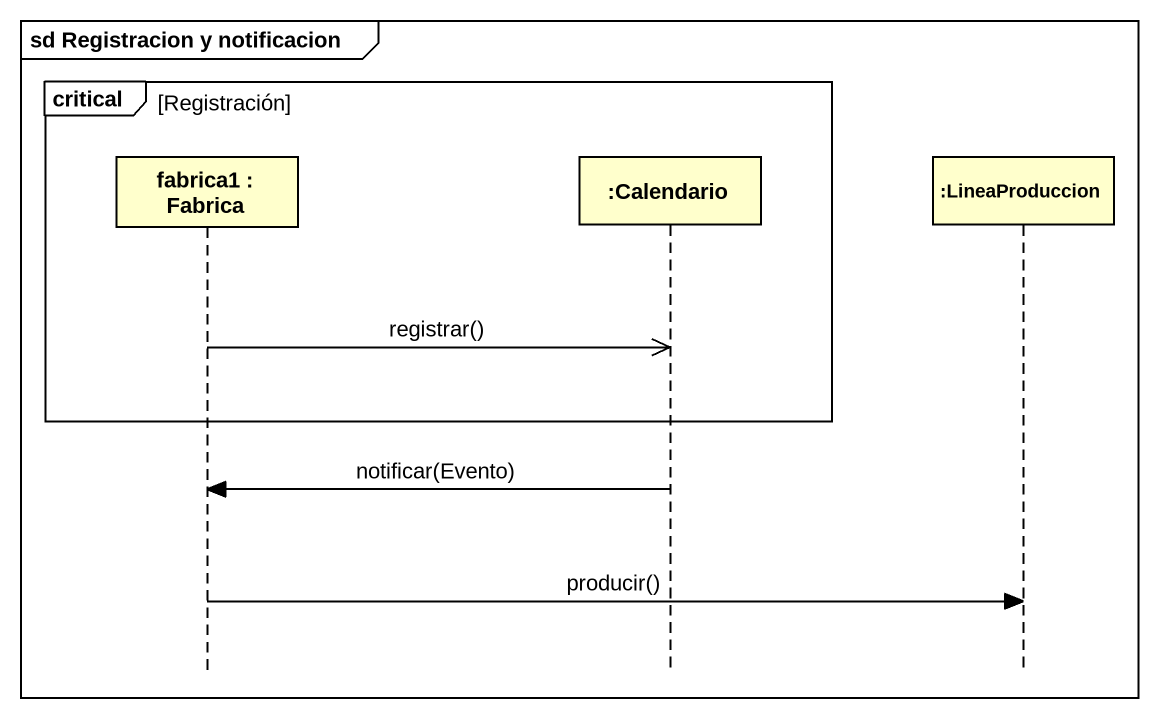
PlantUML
@startuml
mainframe sd Registracion y notificacion
hide footbox
participant "fabrica1 : Fabrica" as fabrica1
participant ":Calendario" as Calendario
participant ":LineaProduccion" as LineaProduccion

critical Registración
  fabrica1 ->> Calendario : registrar()
end
Calendario -> fabrica1 : notificar(Evento)
fabrica1 -> LineaProduccion : producir()
@enduml
